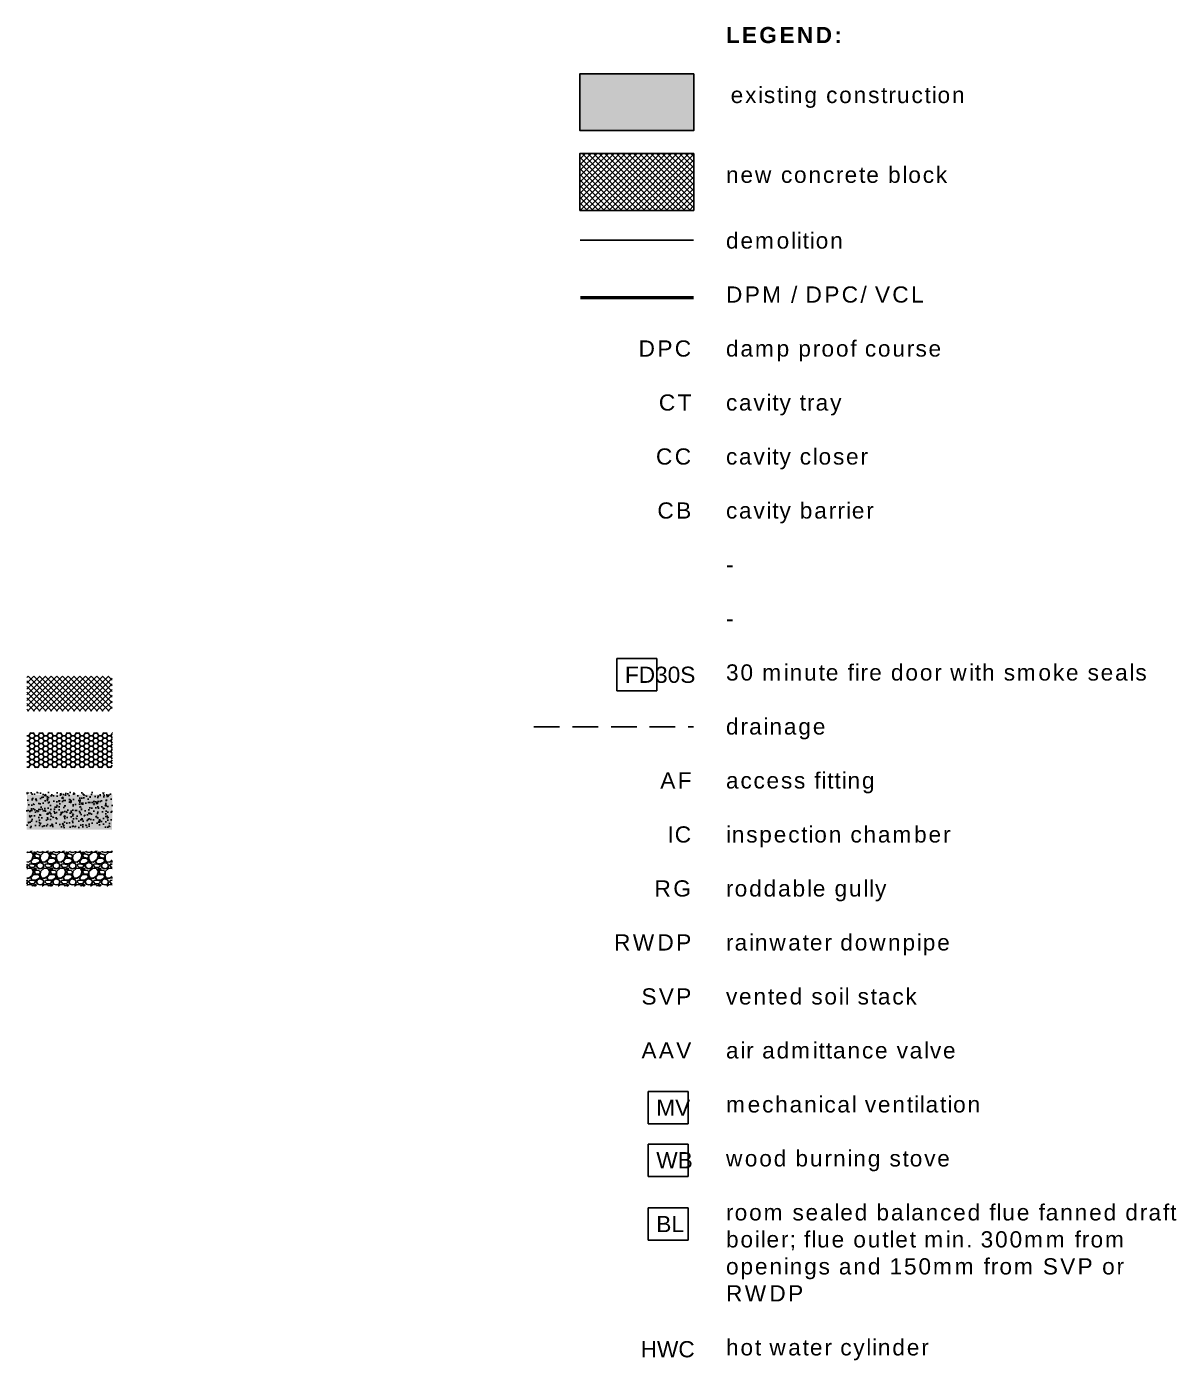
# Model space of a CAD drawing. Header units: millimetres. Extents: x 0 to 257100, y -5590 to 37493.
# Drawn here: x 73017 to 80113, y 12446 to 20681 of the extents above; entities that cross this region are included whole.
import ezdxf

# ---------------------------------------------------------------- set-up
doc = ezdxf.new("R2010")
doc.units = ezdxf.units.MM
doc.header["$LTSCALE"] = 25
doc.header["$MEASUREMENT"] = 0
doc.linetypes.add('DASHED', pattern=[19.05, 12.7, -6.35])
doc.layers.add('0-outline', color=3, linetype='Continuous', plot=False)
for name, color, linetype in [('04 - Existing', 253, 'Continuous'), ('04 - Hatches_50', 211, 'Continuous'), ('04 - Insulation', 252, 'Continuous'), ('05 - General Notes_50', 51, 'Continuous'), ('14 - Demolition', 5, 'Continuous'), ('19 - DPM-DPC', 160, 'DASHED'), ('52 - Drainage-Soil waste', 2, 'DASHED')]:
    doc.layers.add(name, color=color, linetype=linetype)
doc.styles.add('GENERATED_STYLE_7', font='arialbd.ttf')

msp = doc.modelspace()

# ---------------------------------------------------------------- hatches: boundary and pattern name
at = {"layer": '04 - Existing'}
h = msp.add_hatch(color=256, dxfattribs=at)
h.dxf.hatch_style = 1
h.paths.add_polyline_path([(77134.7, 20390.8), (76431.8, 20390.8), (76431.8, 20039.6), (77134.7, 20039.6)])
at = {"layer": '04 - Hatches_50', "transparency": 33554687}
h = msp.add_hatch(dxfattribs=at)
h.set_pattern_fill('ANSI37', color=256, scale=200)
h.paths.add_polyline_path([(77134.7, 19898.2), (76431.8, 19898.2), (76431.8, 19546.9), (77134.7, 19546.9)])
h = msp.add_hatch(dxfattribs=at)
h.set_pattern_fill('ANSI37', color=256, scale=200)
h.paths.add_polyline_path([(73018.7, 16670.4), (73545.9, 16670.4), (73544.5, 16453.8), (73017.3, 16453.8)])
h = msp.add_hatch(dxfattribs=at)
h.set_pattern_fill('AR-CONC', color=256, scale=10)
h.set_pattern_definition([(50, (0, 396.244), (71.72602, -6.275213), [7.5, -82.5]), (355, (0, 396.244), (-13.87513, 75.21921), [6, -66]), (100.45144, (5.98, 395.72), (57.850885, 68.944), [6.37402, -70.11421]), (46.1842, (0, 416.24), (106.72413, -16.55193), [11.25, -123.75]), (96.63564, (8.89, 414.87), (93.4662, 97.41186), [9.56103, -105.17138]), (351.18416, (0, 416.24), (93.4662, 97.41186), [9, -99]), (21, (10, 411.244), (59.690705, -40.26189), [7.5, -82.5]), (326, (10, 411.244), (24.33153, 72.515005), [6, -66]), (71.45144, (14.974, 407.89), (84.02224, 32.253115), [6.37402, -70.11421]), (37.5, (0, 396.244), (1.2159855, 33.289385), [0, -65.2, 0, -67, 0, -66.25]), (7.5, (0, 396.244), (26.306954, 39.441171), [0, -38.2, 0, -63.7, 0, -25.25]), (327.5, (-22.3, 396.244), (53.382244, -2.255487), [0, -25, 0, -78, 0, -103.5]), (317.5, (-32.3, 396.244), (58.318617, 10.010498), [0, -32.5, 0, -51.8, 0, -73.5])])
h.paths.add_polyline_path([(73018.7, 15952.4), (73545.9, 15952.4), (73544.5, 15735.8), (73017.3, 15735.8)])
h = msp.add_hatch(dxfattribs=at)
h.set_pattern_fill('AR-CONC', color=256, scale=0.5)
h.set_pattern_definition([(50, (0, 0), (3.58630091, -0.31376067), [0.375, -4.125]), (355, (0, 0), (-0.69375667, 3.76096067), [0.3, -3.3]), (100.4514445, (0.299, -0.026), (2.89254423, 3.44719995), [0.31870096, -3.50571056]), (46.1842, (0, 1), (5.33620665, -0.8275964), [0.5625, -6.1875]), (96.6356355, (0.4447, 0.931), (4.67330973, 4.870593), [0.4780517, -5.2585688]), (351.184164, (0, 1), (4.67330973, 4.870593), [0.45, -4.95]), (21, (0.5, 0.75), (2.98453526, -2.01309445), [0.375, -4.125]), (326, (0.5, 0.75), (1.21657666, 3.62575023), [0.3, -3.3]), (71.451445, (0.7487, 0.5822), (4.20111188, 1.61265576), [0.31870095, -3.50571056]), (37.5, (0, 0), (0.060799277, 1.66446927), [0, -3.26, 0, -3.35, 0, -3.3125]), (7.5, (0, 0), (1.315347687, 1.97205856), [0, -1.91, 0, -3.185, 0, -1.2625]), (327.5, (-1.115, 0), (2.66911218, -0.112774359), [0, -1.25, 0, -3.9, 0, -5.175]), (317.5, (-1.615, 0), (2.91593085, 0.50052491), [0, -1.625, 0, -2.59, 0, -3.675])])
h.paths.add_polyline_path([(73018.7, 15938.9), (73545.9, 15938.9), (73544.5, 15722.3), (73017.3, 15722.3)])
h = msp.add_hatch(dxfattribs=at)
h.set_pattern_fill('GRAVEL', color=256, scale=100)
h.set_pattern_definition([(228.012788, (72, 100), (-800, -900), [13.4536, -1331.9088]), (184.969741, (63, 90), (1200, 100), [23.0868, -2285.59248]), (132.510447, (40, 88), (1000, -1100), [16.2788, -1611.60326]), (267.273689, (1, 63), (100, 2000), [21.0238, -2081.3558]), (292.833654, (0, 42), (-500, 1200), [20.6155, -2040.93731]), (357.273689, (8, 23), (-2000, 100), [21.0238, -2081.3558]), (37.6942405, (29, 22), (-1300, -1000), [27.8029, -2752.48485]), (72.2553284, (51, 39), (700, 2200), [26.2488, -2598.63215]), (121.4295656, (59, 64), (-800, 1300), [21.095, -2088.40731]), (175.236358, (48, 82), (1100, -100), [24.0832, -1180.07626]), (222.397438, (24, 84), (-1200, -1100), [31.1448, -3083.3375]), (138.814075, (100, 62), (-700, 600), [10.6301, -1052.38448]), (171.4692344, (92, 69), (1300, -200), [20.2237, -2002.15114]), (225, (72, 72), (-1e-14, -100), [14.1421, -127.27926]), (203.19859, (65, 84), (500, 200), [7.6158, -753.96151]), (291.80141, (58, 81), (-100, 300), [10.7703, -527.74618]), (30.963757, (62, 71), (300, 200), [17.4929, -565.60229]), (161.56505, (77, 80), (200, -100), [12.6491, -303.57867]), (16.38954, (0, 81), (1000, 300), [17.72, -1754.28451]), (70.346176, (17, 86), (-400, -1100), [14.8661, -1471.74077]), (293.19859, (77, 100), (-200, 500), [15.2315, -746.34581]), (343.61046, (83, 86), (-1000, 300), [17.72, -1754.28451]), (339.443955, (0, 19), (-500, 200), [17.088, -837.31237]), (294.775141, (16, 13), (-500, 1100), [14.3178, -1417.4643]), (66.80141, (78, 0), (200, 500), [15.2315, -746.34581]), (17.354025, (84, 14), (-1300, -400), [16.7631, -1659.54236]), (69.443955, (29, 0), (-200, -500), [8.544, -845.85637]), (101.309932, (72, 0), (-100, 400), [5.099, -504.80295]), (165.963757, (71, 5), (300, -100), [20.6155, -391.69506]), (186.009006, (51, 10), (1000, 100), [19.105, -1891.39232]), (303.690068, (62, 62), (-100, 200), [14.4222, -346.13293]), (353.1572266, (70, 50), (1700, -200), [25.1794, -2492.75626]), (60.945396, (95, 47), (-400, -700), [10.2956, -1019.26741]), (90, (100, 56), (-100, 100), [6, -94]), (120.256437, (49, 13), (400, -700), [13.8924, -1375.352]), (48.012788, (42, 25), (800, 900), [26.9072, -1318.4552]), (0, (60, 45), (100, 100), [26, -74]), (325.304846, (86, 45), (1000, -700), [15.8114, -1565.32743]), (254.054604, (99, 36), (-100, -400), [14.5602, -713.45079]), (207.6459754, (95, 22), (-1900, -1000), [23.7065, -2346.94742]), (175.426079, (74, 11), (-1300, 100), [25.0799, -2482.90734])])
h.paths.add_polyline_path([(73018.7, 15589.6), (73545.9, 15589.6), (73544.5, 15373), (73017.3, 15373)])
at = {"layer": '04 - Insulation', "transparency": 33554687}
h = msp.add_hatch(dxfattribs=at)
h.set_pattern_fill('HONEY', color=256, scale=150)
h.paths.add_polyline_path([(73018.7, 16321.7), (73545.9, 16321.7), (73544.5, 16105.1), (73017.3, 16105.1)])

# ---------------------------------------------------------------- linework, layer by layer
at = {"layer": '0-outline'}
for points in [[(77134.7, 20390.8), (76431.8, 20390.8), (76431.8, 20039.6), (77134.7, 20039.6)], [(77134.7, 19898.2), (76431.8, 19898.2), (76431.8, 19546.9), (77134.7, 19546.9)]]:
    msp.add_lwpolyline(points, close=True, dxfattribs=at)
at = {"layer": '14 - Demolition'}
msp.add_line((76433.5, 19363.4), (77133.9, 19363.4), dxfattribs=at)
at = {"layer": '19 - DPM-DPC', "ltscale": 0.5, "const_width": 20}
msp.add_lwpolyline([(76433.5, 19008.1), (77133.9, 19008.1)], dxfattribs=at)
at = {"layer": '52 - Drainage-Soil waste', "ltscale": 0.5}
msp.add_line((76147.5, 16356.7), (77133.9, 16356.7), dxfattribs=at)

# ---------------------------------------------------------------- texts
at = {"layer": '05 - General Notes_50', "char_height": 100, "attachment_point": 1, "style": 'GENERATED_STYLE_7'}
for s, width, heights, insert in [('{\\T1.15;LEGEND:}', 3008.916, [0], (77333.5, 20679.7)), ('{\\fArial|b0|i0|c0|p34;\\T1.15;existing construction}', 3008.916, [0], (77362.3, 20309.4)), ('{\\fArial|b0|i0|c0|p34;\\T1.15;new concrete block }', 3008.916, [0], (77333.5, 19816.7)), ('\\pxqr;{\\fArial|b0|i0|c0|p34;\\T1.15;\\P\\P\\P\\PDPC\\P\\PCT\\P\\PCC\\P\\PCB\\P\\P\\P\\P\\P\\P\\P\\P\\P\\PAF\\P\\PIC\\P\\PRG\\P\\PRWDP\\P\\PSVP\\P\\PAAV}', 2292.629, [5601.6], (74840.6, 19410.6)), ('{\\fArial|b0|i0|c0|p34;HWC}', 146.222, [0], (76806.7, 12564.4))]:
    msp.add_mtext_dynamic_manual_height_columns(s, width=width, gutter_width=12.5, heights=heights, dxfattribs=dict(at, insert=insert))
at = {"layer": '05 - General Notes_50', "insert": (77333.5, 19410.6), "char_height": 100, "width": 2866.336, "attachment_point": 1, "style": 'GENERATED_STYLE_7'}
msp.add_mtext('{\\fArial|b0|i0|c0|p34;\\T1.15;demolition\\P\\PDPM / DPC/ VCL\\P\\Pdamp proof course\\P\\Pcavity tray\\P\\Pcavity closer\\P\\Pcavity barrier\\P\\P-\\P\\P-\\P\\P30 minute fire door with smoke seals\\P\\Pdrainage\\P\\Paccess fitting\\P\\Pinspection chamber\\P\\Proddable gully\\P\\Prainwater downpipe\\P\\Pvented soil stack\\P\\Pair admittance valve\\P\\Pmechanical ventilation\\P\\Pwood burning stove\\P\\Proom sealed balanced flue fanned draft boiler; flue outlet min. 300mm from openings and 150mm from SVP or RWDP\\P\\Phot water cylinder}', dxfattribs=at)
at = {"layer": '05 - General Notes_50', "char_height": 100, "attachment_point": 1, "style": 'GENERATED_STYLE_7', "bg_fill": 16, "box_fill_scale": 1.5, "bg_fill_color": 256, "bg_fill_transparency": 0}
for s, insert in [('{\\fArial|b0|i0|c0|p34;FD30S}', (76709.6, 16729.2)), ('{\\fArial|b0|i0|c0|p34;MV}', (76903.3, 14055.9)), ('{\\fArial|b0|i0|c0|p34;WB}', (76903.3, 13731.4)), ('{\\fArial|b0|i0|c0|p34;BL}', (76903.3, 13337.2))]:
    msp.add_mtext_dynamic_manual_height_columns(s, width=146.222, gutter_width=12.5, heights=[0], dxfattribs=dict(at, insert=insert))

doc.saveas('drawing.dxf')
